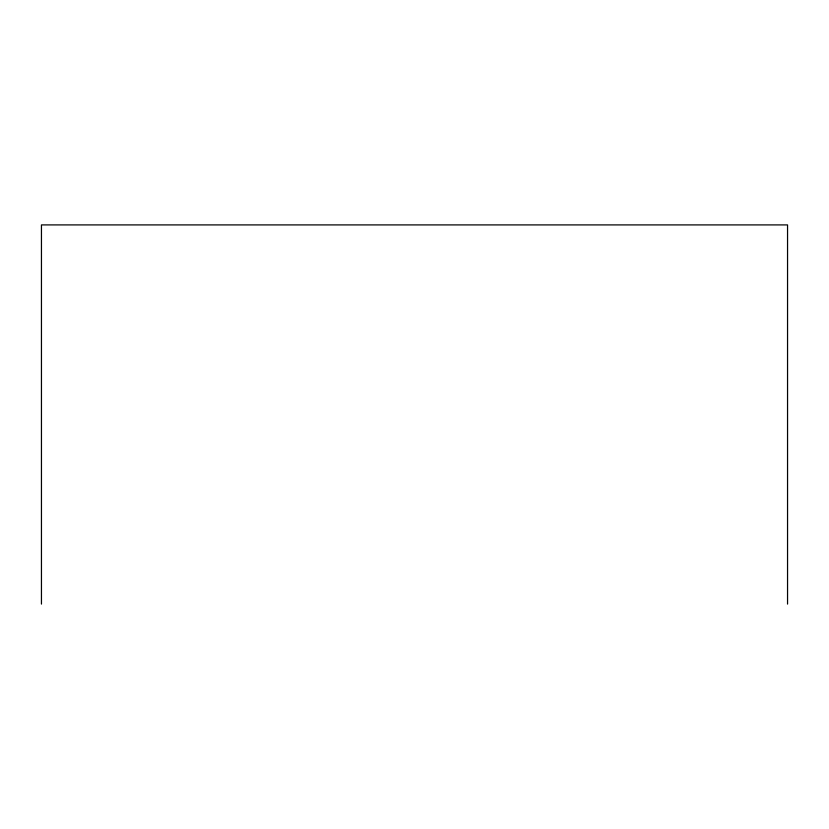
<?xml version="1.0" encoding="UTF-8"?>
<svg xmlns="http://www.w3.org/2000/svg" width="829" height="829" viewBox="0 0 829 829"><rect width="100%" height="100%" fill="white"/><g stroke="black" fill="none" stroke-linecap="round" stroke-linejoin="round"><path stroke-width="1.24" d="M787.55 604.092L787.55 224.908L41.45 224.908L41.45 604.092"/></g></svg>
